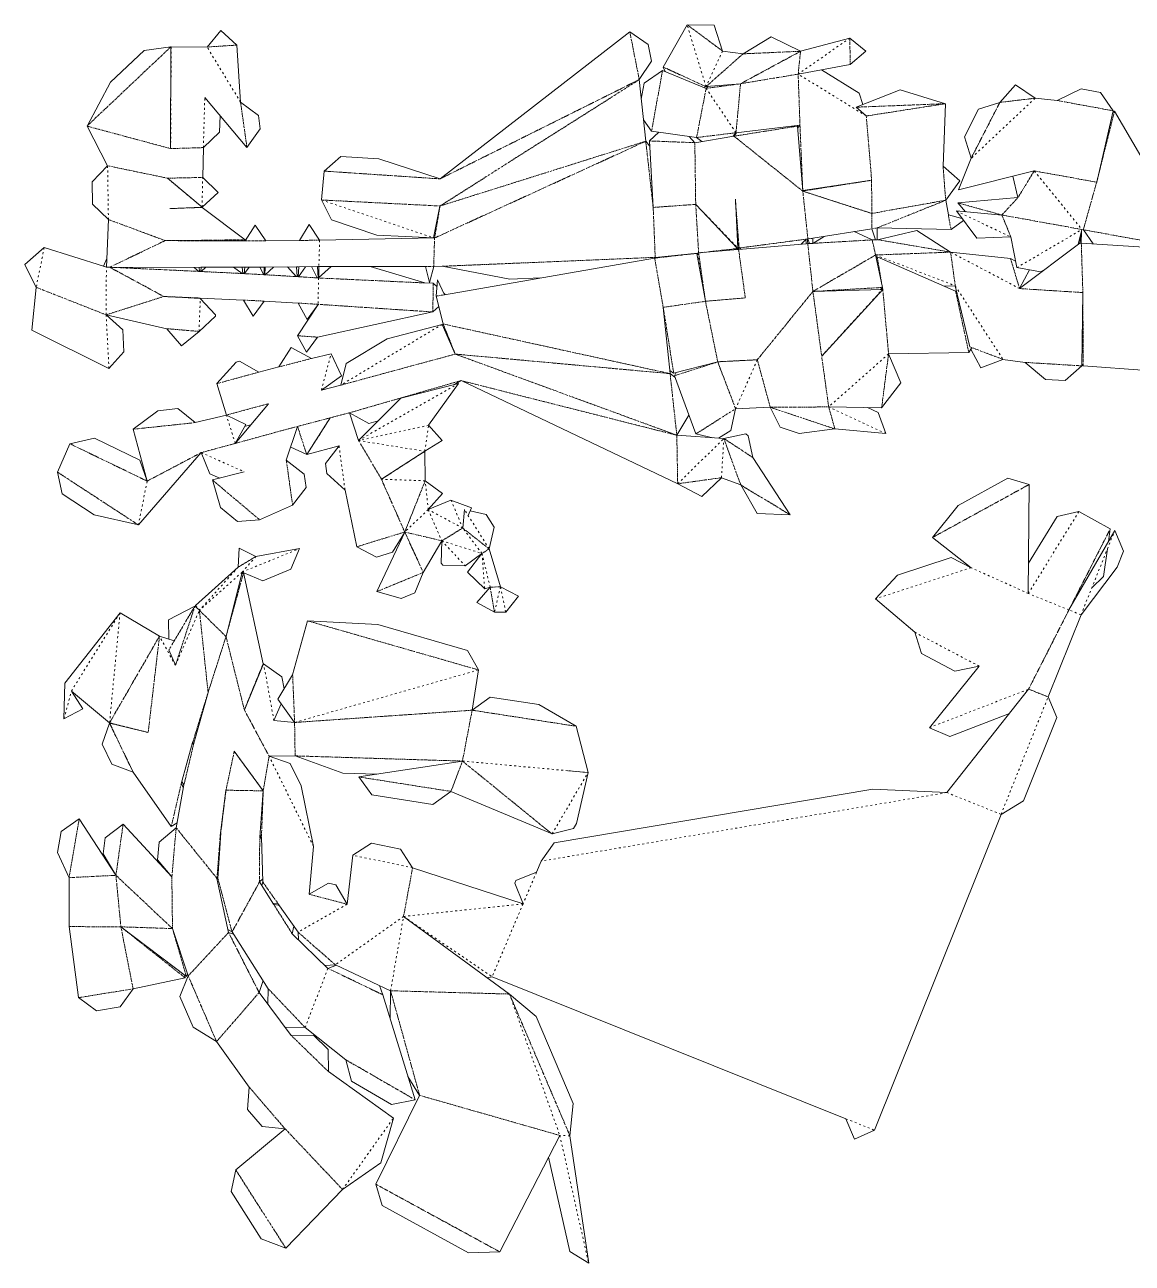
# Model space of a CAD drawing. Extents: x 782 to 1523, y 18 to 411.
# Drawn here: x 782.4 to 1134.1, y 17.9 to 411 of the extents above; entities that cross this region are included whole.
import ezdxf

# ---------------------------------------------------------------- set-up
doc = ezdxf.new("R2010")
doc.units = 0
doc.header["$LTSCALE"] = 0.05
doc.header["$MEASUREMENT"] = 0
doc.linetypes.add('ACAD_ISO03W100', pattern=[30, 12, -18])
doc.linetypes.add('ACAD_ISO12W100', pattern=[21, 12, -3, 0, -3, 0, -3])
for name, color, linetype in [('CutLine', 7, 'Continuous'), ('MountainLine', 7, 'Continuous'), ('ValleyLine', 7, 'Continuous')]:
    doc.layers.add(name, color=color, linetype=linetype)

msp = doc.modelspace()

# ---------------------------------------------------------------- linework, layer by layer
at = {"layer": 'CutLine', "color": 1, "linetype": 'Continuous', "lineweight": 0}
for p, q in [((844.728946, 409.177623), (840.326613, 403.870434)), ((849.801924, 404.507325), (844.728946, 409.177623)), ((992.721148, 410.952724), (985.118294, 397.540553)), ((1001.334245, 410.806524), (992.721148, 410.952724)), ((1004.005699, 402.616888), (1001.334245, 410.806524)), ((974.547636, 408.669445), (914.278114, 362.035382)), ((980.42459, 404.737345), (974.547636, 408.669445)), ((1019.406706, 407.131232), (1010.502144, 401.729869)), ((1028.756003, 402.542489), (1019.406706, 407.131232)), ((1044.411564, 406.722968), (1028.756003, 402.542489)), ((1049.471328, 402.594375), (1044.411564, 406.722968)), ((820.343483, 402.828012), (809.690357, 392.758353)), ((828.759058, 403.902516), (820.343483, 402.828012)), ((828.742322, 371.647626), (828.759058, 403.902516)), ((828.909955, 403.902084), (828.758981, 403.752672)), ((840.326613, 403.870434), (828.909955, 403.902084)), ((850.94892, 386.389726), (849.801924, 404.507325)), ((981.478154, 399.423596), (980.42459, 404.737345)), ((1010.502144, 401.729869), (1004.005699, 402.616888)), ((1044.532121, 398.322289), (1049.471328, 402.594375)), ((977.546054, 393.546642), (981.478154, 399.423596)), ((985.118294, 397.540553), (985.754069, 396.161452)), ((1028.005861, 395.298352), (1044.532121, 398.322289)), ((979.614474, 373.987032), (977.546054, 393.546642)), ((984.95732, 396.490245), (979.142268, 392.467165)), ((998.801308, 390.777275), (984.95732, 396.490245)), ((1047.377668, 389.260481), (1035.363912, 396.644711)), ((809.690357, 392.758353), (802.184427, 378.783367)), ((979.142268, 392.467165), (978.204598, 387.319248)), ((998.080281, 391.074819), (998.742692, 391.322048)), ((998.742692, 391.322048), (1009.703487, 392.225848)), ((999.299649, 391.367974), (998.801308, 390.777275)), ((1060.400252, 390.343802), (1046.387606, 384.792952)), ((1048.507496, 385.632707), (1047.377668, 389.260481)), ((1074.802993, 385.902265), (1060.400252, 390.343802)), ((1097.046048, 391.93628), (1092.039782, 386.306468)), ((1103.231856, 387.635901), (1097.046048, 391.93628)), ((1117.848884, 390.599279), (1110.26461, 386.900057)), ((1124.028157, 389.472272), (1117.848884, 390.599279)), ((1128.049889, 383.656287), (1124.028157, 389.472272)), ((839.594206, 387.907873), (852.96268, 372.035451)), ((856.595078, 382.132862), (850.94892, 386.389726)), ((1074.028283, 366.030487), (1074.802993, 385.902265)), ((1092.039782, 386.306468), (1085.307677, 384.143425)), ((1110.26461, 386.900057), (1103.231856, 387.635901)), ((844.276156, 376.821477), (844.430479, 382.165754)), ((857.186705, 377.91569), (856.595078, 382.132862)), ((1046.387606, 384.792952), (1049.638214, 382.002072)), ((1085.307677, 384.143425), (1080.790303, 375.348904)), ((1122.794959, 360.997997), (1128.049889, 383.656287)), ((1128.459737, 383.557312), (1127.938202, 383.174714)), ((1143.785091, 357.268184), (1128.459737, 383.557312)), ((802.184427, 378.783367), (808.723759, 366.193587)), ((852.96268, 372.035451), (857.186705, 377.91569)), ((978.89282, 380.811217), (981.432749, 377.139945)), ((1008.257731, 376.669474), (1028.585488, 379.042939)), ((1027.830938, 378.79526), (1027.619611, 378.930164)), ((1029.476283, 358.140121), (1027.830938, 378.79526)), ((1028.585488, 379.042939), (1027.873009, 378.267116)), ((839.133918, 371.967882), (844.276156, 376.821477)), ((980.843421, 372.483634), (979.614474, 373.987032)), ((983.714532, 376.827375), (980.751021, 374.083497)), ((980.751021, 374.083497), (981.969887, 352.979286)), ((981.432749, 377.139945), (995.749995, 375.178698)), ((995.191286, 373.527806), (993.359559, 375.506152)), ((1007.618661, 375.58358), (995.191286, 373.527806)), ((995.749995, 375.178698), (997.3863, 373.890911)), ((1007.370861, 375.542588), (1008.257731, 376.669474)), ((1008.420579, 376.688488), (1007.618661, 375.58358)), ((1080.790303, 375.348904), (1082.953347, 368.616798)), ((838.924139, 362.493518), (839.133918, 371.967882)), ((808.723759, 366.193587), (803.800637, 361.117873)), ((882.821273, 369.155988), (877.497947, 364.501721)), ((894.860503, 368.348683), (882.821273, 369.155988)), ((914.278114, 362.035382), (894.860503, 368.348683)), ((1079.39044, 361.421011), (1074.028283, 366.030487)), ((1082.953347, 368.616798), (1078.940998, 358.58038)), ((827.724329, 362.264792), (838.722729, 353.074976)), ((843.822291, 357.677349), (838.924139, 362.493518)), ((877.497947, 364.501721), (876.690842, 355.334928)), ((1078.940998, 358.58038), (1102.98613, 364.562485)), ((1096.147212, 362.861054), (1097.787342, 356.099218)), ((1102.985746, 364.560848), (1102.872111, 364.534118)), ((803.800637, 361.117873), (803.908291, 354.063571)), ((1029.459773, 358.347378), (1029.466594, 358.341114)), ((1029.466594, 358.341114), (1051.329387, 361.598947)), ((1029.576935, 358.156067), (1029.476283, 358.140121)), ((1029.621954, 358.364264), (1029.490558, 358.184161)), ((1029.490558, 358.184161), (1051.375084, 351.066068)), ((1074.841836, 355.252419), (1079.390799, 361.416263)), ((803.908291, 354.063571), (808.984005, 349.140449)), ((833.26191, 357.637815), (833.256587, 357.632222)), ((837.617998, 353.980088), (837.361527, 354.212341)), ((838.722729, 353.074976), (843.822291, 357.677349)), ((876.690842, 355.334928), (879.827938, 348.997844)), ((1008.778933, 339.953995), (995.47262, 353.948502)), ((1008.891541, 340.061934), (1008.060631, 355.564196)), ((1075.691738, 350.625762), (1074.841836, 355.252419)), ((1097.787342, 356.099218), (1078.71761, 354.416843)), ((1078.71761, 354.416843), (1081.090004, 351.592384)), ((828.47239, 352.605162), (838.712909, 353.063237)), ((838.716084, 352.985691), (838.634333, 353.059723)), ((838.712909, 353.063237), (838.711003, 353.084774)), ((852.373124, 342.696386), (838.716084, 352.985691)), ((912.194337, 343.343308), (914.271287, 353.42558)), ((1080.028112, 349.481403), (1075.691738, 350.625762)), ((1078.253274, 351.843495), (1084.740397, 343.209927)), ((1092.706962, 350.564034), (1078.253274, 351.843495)), ((808.984005, 349.140449), (808.337896, 334.020356)), ((855.631239, 347.375542), (852.374272, 342.359385)), ((858.937625, 342.391821), (855.631239, 347.375542)), ((872.754665, 347.536447), (869.663194, 342.476741)), ((876.036308, 342.597962), (872.754665, 347.536447)), ((879.827938, 348.997844), (894.207922, 344.140877)), ((1032.641394, 343.216245), (1051.347924, 346.160146)), ((1051.347924, 346.160146), (1052.599714, 342.711473)), ((1053.068214, 342.728403), (1053.038396, 346.464417)), ((1053.038396, 346.464417), (1076.541623, 345.999195)), ((1076.541623, 345.999195), (1080.509838, 348.840284)), ((1116.874156, 341.213323), (1118.116645, 345.979105)), ((1118.116363, 345.977543), (1118.556591, 345.892592)), ((826.996368, 342.442402), (838.591933, 342.573905)), ((838.592586, 342.396118), (838.418168, 342.571934)), ((838.591933, 342.573905), (838.872436, 342.395372)), ((852.374272, 342.359385), (838.592586, 342.396118)), ((852.042927, 342.360268), (852.373124, 342.696386)), ((869.663194, 342.476741), (858.937625, 342.391821)), ((912.545453, 343.277308), (876.036308, 342.597962)), ((894.207922, 344.140877), (912.194337, 343.343308)), ((912.262823, 343.675765), (912.545453, 343.277308)), ((1008.908284, 341.16756), (1008.774802, 342.239927)), ((1028.934966, 341.309943), (1030.474391, 342.815443)), ((1030.472808, 342.885603), (1030.505399, 341.441625)), ((1030.557502, 342.896721), (1031.100717, 342.971525)), ((1031.0521, 341.483995), (1030.858836, 342.938217)), ((1031.100717, 342.971525), (1031.571434, 341.513464)), ((1036.27216, 343.787629), (1032.609587, 341.572374)), ((1032.645889, 341.59433), (1032.641394, 343.216245)), ((1051.514377, 342.672251), (1045.784199, 345.284567)), ((1053.230894, 342.734282), (1051.514377, 342.672251)), ((1065.658125, 345.686981), (1053.230894, 342.734282)), ((1076.404105, 338.782023), (1065.658125, 345.686981)), ((1084.740397, 343.209927), (1095.532399, 343.602323)), ((1095.532399, 343.602323), (1097.445621, 333.857469)), ((1117.728707, 344.491103), (1117.456448, 341.652334)), ((1117.904219, 341.629563), (1117.925947, 345.247648)), ((1118.556591, 345.892592), (1121.669895, 341.396863)), ((788.595012, 340.223686), (782.419867, 334.909693)), ((807.423625, 334.303371), (788.595012, 340.223686)), ((982.616276, 337.123345), (996.074675, 338.504889)), ((995.877083, 338.403592), (995.787133, 338.475372)), ((998.571202, 323.184874), (995.877083, 338.403592)), ((996.074675, 338.504889), (995.905663, 338.242147)), ((1008.812652, 339.619353), (996.399465, 338.537615)), ((1008.49071, 339.591298), (1008.778933, 339.953995)), ((1008.672738, 340.065682), (1008.783007, 340.063793)), ((1008.775094, 340.18244), (1008.812652, 339.619353)), ((1008.973112, 340.066522), (1009.257341, 340.100493)), ((1009.097608, 339.646569), (1009.044276, 340.075027)), ((1030.505399, 341.441625), (1009.097608, 339.646569)), ((1009.257341, 340.100493), (1009.774539, 339.70333)), ((1032.609587, 341.572374), (1031.0521, 341.483995)), ((1095.438598, 336.725613), (1076.404105, 338.782023)), ((1117.456448, 341.652334), (1098.321433, 327.225761)), ((1139.522901, 340.293634), (1117.904219, 341.629563)), ((782.419867, 334.909693), (786.04652, 327.614605)), ((808.455578, 336.774334), (807.423625, 334.303371)), ((858.781369, 334.024288), (868.670476, 334.12962)), ((868.670476, 334.12962), (868.939579, 331.009213)), ((869.230066, 330.992852), (869.447577, 334.136202)), ((871.533409, 334.167216), (869.37225, 330.984843)), ((869.447577, 334.136202), (875.358742, 334.224095)), ((875.27247, 330.614695), (873.447781, 334.195681)), ((875.358742, 334.224095), (875.626752, 330.588172)), ((879.747676, 334.232112), (875.73791, 330.57985)), ((875.753539, 330.594086), (875.825315, 334.236667)), ((875.825315, 334.236667), (909.630208, 334.197406)), ((909.506087, 329.004254), (892.06704, 334.217804)), ((909.630208, 334.197406), (910.928677, 329.191291)), ((910.928677, 329.191291), (912.273815, 334.185068)), ((912.273815, 334.185068), (914.941115, 334.294652)), ((914.941115, 334.294652), (936.478124, 330.190492)), ((982.432546, 336.893093), (915.702421, 325.273309)), ((982.399151, 336.887278), (982.616276, 337.123345)), ((982.616287, 337.123347), (982.432546, 336.893093)), ((1052.583775, 337.884316), (1052.955365, 337.0428)), ((1054.757482, 327.578074), (1052.583775, 337.884316)), ((1053.111273, 337.262616), (1052.805751, 336.831859)), ((1078.000298, 326.416525), (1053.111273, 337.262616)), ((1097.050232, 335.871352), (1095.438598, 336.725613)), ((809.400389, 333.994941), (837.775605, 333.958713)), ((837.744923, 332.675237), (836.255581, 333.960654)), ((838.422038, 332.637437), (837.744923, 332.675237)), ((837.775605, 333.958713), (837.873478, 332.668061)), ((838.374562, 332.640088), (838.453753, 333.964121)), ((839.887944, 333.966005), (838.422038, 332.637437)), ((838.453753, 333.964121), (851.482513, 333.981237)), ((851.435103, 331.997893), (848.712914, 333.977599)), ((852.217876, 331.960301), (851.435103, 331.997893)), ((851.482513, 333.981237), (851.639102, 331.988096)), ((852.108608, 331.965548), (852.266188, 333.98139)), ((853.62761, 333.991594), (852.217876, 331.960301)), ((852.266188, 333.98139), (858.416419, 334.027486)), ((858.358881, 331.620431), (857.061508, 334.017331)), ((858.723568, 331.606181), (858.358881, 331.620431)), ((858.416419, 334.027486), (858.483289, 331.61557)), ((858.671984, 331.608196), (858.781369, 334.024288)), ((861.443561, 334.052643), (858.723568, 331.606181)), ((868.596352, 331.028544), (865.894759, 334.100055)), ((869.37225, 330.984843), (868.596352, 331.028544)), ((875.73791, 330.57985), (875.27247, 330.614695)), ((936.478124, 330.190492), (946.297975, 330.600943)), ((1097.445621, 333.857469), (1104.998003, 332.489962)), ((1098.324475, 327.228054), (1101.501723, 333.123032)), ((1104.998003, 332.489962), (1106.373864, 333.296777)), ((786.04652, 327.614605), (784.692603, 314.001828)), ((912.147266, 328.890296), (909.506087, 329.004254)), ((913.333086, 327.77217), (912.147266, 328.890296)), ((913.526338, 329.968656), (913.072773, 324.813474)), ((915.702421, 325.273309), (913.526338, 329.968656)), ((1054.784348, 326.964023), (1032.689883, 326.304979)), ((1054.87748, 326.878775), (1035.472221, 305.772066)), ((1054.194748, 326.946436), (1054.757482, 327.578074)), ((1054.422174, 327.201709), (1054.758382, 326.963248)), ((1054.773725, 326.952366), (1054.87748, 326.878775)), ((1054.792589, 326.786441), (1054.785269, 326.944178)), ((1074.36288, 328.001632), (1077.900263, 328.077345)), ((1077.900263, 328.077345), (1082.493655, 308.728134)), ((1078.477454, 325.645986), (1078.000298, 326.416525)), ((838.148795, 324.028977), (826.572071, 324.704695)), ((837.973502, 324.039209), (838.157875, 324.208436)), ((842.965793, 318.852441), (838.148795, 324.028977)), ((838.157875, 324.208436), (851.925583, 323.586797)), ((851.925583, 323.586797), (854.930016, 318.41544)), ((854.930016, 318.41544), (858.479236, 323.229231)), ((858.479236, 323.229231), (869.1885, 322.631983)), ((869.1885, 322.631983), (872.044162, 317.435558)), ((913.072773, 324.813474), (915.270677, 315.986799)), ((915.939461, 325.314585), (915.484455, 325.743616)), ((998.558475, 323.256766), (998.565653, 323.251604)), ((998.565653, 323.251604), (1011.216073, 324.270044)), ((998.631872, 323.256935), (998.571202, 323.184874)), ((1118.092886, 302.691449), (1118.407961, 325.948988)), ((813.513701, 314.15356), (808.260348, 318.886664)), ((808.260348, 318.886664), (827.560693, 314.493706)), ((837.774428, 313.623265), (842.950964, 318.440264)), ((842.950964, 318.440264), (842.965793, 318.852441)), ((875.549255, 322.218022), (869.008949, 312.245545)), ((872.044162, 317.435558), (875.549255, 322.218022)), ((875.373287, 311.799758), (911.984274, 319.795549)), ((911.984274, 319.795549), (913.903059, 321.479084)), ((987.336458, 300.222192), (985.170971, 321.262136)), ((827.560693, 314.493706), (832.242987, 309.076545)), ((914.940165, 315.847132), (897.534218, 311.244387)), ((919.11611, 306.425917), (914.940165, 315.847132)), ((915.270677, 315.986799), (915.078286, 315.535522)), ((784.692603, 314.001828), (809.147639, 301.854637)), ((813.880744, 307.107991), (813.513701, 314.15356)), ((832.242987, 309.076545), (837.774428, 313.623265)), ((869.008949, 312.245545), (871.841751, 307.034872)), ((871.841751, 307.034872), (875.373287, 311.799758)), ((897.534218, 311.244387), (884.515427, 303.441775)), ((809.147639, 301.854637), (813.880744, 307.107991)), ((867.049784, 308.523476), (863.104213, 302.343368)), ((873.49079, 305.019948), (867.049784, 308.523476)), ((1056.719999, 306.48876), (1082.180598, 306.973884)), ((1082.180598, 306.973884), (1083.153257, 308.479359)), ((1082.861963, 308.028496), (1086.003673, 302.0605)), ((849.563121, 303.913563), (843.460262, 297.050246)), ((850.6024, 304.199283), (849.563121, 303.913563)), ((856.748953, 300.703588), (850.6024, 304.199283)), ((879.685083, 306.523709), (873.49079, 305.019948)), ((882.982597, 299.475101), (879.685083, 306.523709)), ((884.515427, 303.441775), (882.797084, 296.582671)), ((988.466793, 300.369406), (1002.459038, 303.981484)), ((1002.461629, 303.93275), (1002.397822, 303.965682)), ((1002.459038, 303.981484), (1002.510076, 303.93542)), ((1015.038482, 304.625879), (1002.461629, 303.93275)), ((1060.565119, 297.270425), (1056.719999, 306.48876)), ((1086.003673, 302.0605), (1093.042625, 304.749501)), ((1093.042625, 304.749501), (1100.047333, 303.782457)), ((1100.047333, 303.782457), (1106.522008, 298.381878)), ((1112.800257, 298.002304), (1118.092886, 302.691449)), ((1118.099582, 303.185752), (1118.514506, 302.689559)), ((1118.514506, 302.689559), (1138.68782, 301.184698)), ((863.104213, 302.343368), (856.748953, 300.703588)), ((876.620893, 295.002245), (882.982597, 299.475101)), ((987.228597, 301.27018), (988.466793, 300.369406)), ((988.908071, 298.960141), (987.336458, 300.222192)), ((989.224416, 300.564986), (988.694848, 299.538917)), ((988.694848, 299.538917), (995.494135, 281.082851)), ((843.460262, 297.050246), (846.428721, 287.069903)), ((882.797084, 296.582671), (876.616302, 295.001071)), ((920.124616, 297.119533), (901.791038, 292.399764)), ((910.66327, 283.825011), (920.124616, 297.119533)), ((918.864859, 296.795223), (920.952669, 298.01435)), ((920.952669, 298.01435), (989.753278, 265.261224)), ((1054.493473, 289.339613), (1060.565119, 297.270425)), ((1106.522008, 298.381878), (1112.800257, 298.002304)), ((901.791038, 292.399764), (888.419756, 278.998081)), ((824.727162, 288.441434), (816.796617, 282.571771)), ((830.98035, 289.105021), (824.727162, 288.441434)), ((836.480069, 284.660576), (830.98035, 289.105021)), ((846.444271, 287.067386), (836.480069, 284.660576)), ((846.428721, 287.069903), (846.43639, 287.065483)), ((852.625431, 284.070553), (846.444271, 287.067386)), ((859.815957, 290.666719), (849.265544, 278.078983)), ((854.207894, 283.982651), (859.815957, 290.666719)), ((885.534143, 287.796886), (891.724116, 284.378665)), ((888.419756, 278.998081), (885.534143, 287.796886)), ((989.472446, 280.669845), (993.296659, 287.047707)), ((1006.598097, 282.192323), (1008.149626, 289.091073)), ((1008.149626, 289.091073), (1019.138509, 289.538494)), ((1019.138509, 289.538494), (1022.29294, 283.210022)), ((1037.696597, 289.659134), (1054.493473, 289.339613)), ((1053.39824, 287.867449), (1050.053051, 289.424082)), ((1055.821998, 281.224754), (1053.39824, 287.867449)), ((849.265544, 278.078983), (852.625431, 284.070553)), ((852.382719, 283.637734), (852.554838, 283.538516)), ((852.554838, 283.538516), (854.207894, 283.982651)), ((865.473934, 272.779483), (869.040354, 283.45653)), ((871.953298, 274.544823), (879.403741, 286.193365)), ((891.724116, 284.378665), (894.6223, 285.214727)), ((914.986914, 278.952982), (910.66327, 283.825011)), ((1022.29294, 283.210022), (1028.314421, 281.194561)), ((804.606103, 279.720187), (796.694964, 277.986296)), ((818.95684, 272.794516), (804.606103, 279.720187)), ((816.796617, 282.571771), (821.28671, 266.118312)), ((1004.412602, 279.628313), (989.472446, 280.669845)), ((995.494135, 281.082851), (1000.860585, 279.875937)), ((1002.73138, 279.745517), (1006.598097, 282.192323)), ((1011.335005, 281.070652), (1004.412602, 279.628313)), ((1012.169795, 280.523748), (1011.335005, 281.070652)), ((1013.612134, 273.601345), (1012.169795, 280.523748)), ((1028.314421, 281.194561), (1039.680683, 282.662784)), ((1039.680683, 282.662784), (1055.821998, 281.224754)), ((796.694964, 277.986296), (792.814731, 268.952091)), ((818.506412, 252.197828), (838.449254, 275.163736)), ((838.449254, 275.163736), (841.220289, 268.442161)), ((866.859119, 276.926409), (871.953298, 274.544823)), ((871.963694, 274.53818), (882.228582, 277.310803)), ((882.228582, 277.310803), (877.934245, 271.693093)), ((895.67819, 266.696063), (909.421718, 275.567845)), ((909.433706, 275.549246), (909.401199, 275.5546)), ((909.421718, 275.567845), (914.986914, 278.952982)), ((909.570286, 266.211746), (909.433706, 275.549246)), ((821.28671, 266.118312), (818.95684, 272.794516)), ((871.148406, 268.278919), (865.473934, 272.779483)), ((871.959936, 274.555202), (871.963694, 274.53818)), ((877.934245, 271.693093), (878.351256, 268.569681)), ((1025.43157, 255.447633), (1013.612134, 273.601345)), ((792.814731, 268.952091), (794.271668, 262.032746)), ((841.220289, 268.442161), (844.321441, 267.051995)), ((852.110844, 269.039601), (842.037096, 266.469103)), ((871.734899, 264.064342), (871.148406, 268.278919)), ((878.351256, 268.569681), (884.114739, 263.183502)), ((842.037096, 266.469103), (844.596715, 257.759474)), ((867.471771, 258.422911), (871.734899, 264.064342)), ((915.021822, 262.158627), (909.570286, 266.211746)), ((989.753278, 265.261224), (997.39116, 261.27756)), ((997.39116, 261.27756), (1003.648444, 267.198135)), ((1003.648444, 267.198135), (1009.780394, 264.87654)), ((1009.780394, 264.87654), (1015.025821, 255.879241)), ((1094.611414, 267.041136), (1078.776881, 258.366264)), ((1101.398814, 265.058408), (1094.611414, 267.041136)), ((1101.087157, 230.453609), (1101.398814, 265.058408)), ((794.271668, 262.032746), (804.511876, 255.35482)), ((884.114739, 263.183502), (887.883721, 245.28506)), ((910.527687, 257.064535), (915.021822, 262.158627)), ((917.743311, 260.110158), (910.527687, 257.064535)), ((924.228291, 257.590344), (917.743311, 260.110158)), ((844.596715, 257.759474), (849.921746, 253.259167)), ((856.968035, 253.850622), (867.471771, 258.422911)), ((922.034117, 257.051781), (921.49608, 251.19195)), ((923.20471, 255.193283), (924.228291, 257.590344)), ((928.929606, 255.485818), (923.824677, 256.645145)), ((1015.025821, 255.879241), (1025.43157, 255.447633)), ((1078.776881, 258.366264), (1070.692266, 248.235976)), ((1117.174277, 256.479408), (1110.292264, 254.855248)), ((1127.110232, 250.954283), (1117.174277, 256.479408)), ((804.511876, 255.35482), (818.506412, 252.197828)), ((849.921746, 253.259167), (856.968035, 253.850622)), ((931.440423, 251.499506), (928.929606, 255.485818)), ((1110.292264, 254.855248), (1101.174068, 240.103799)), ((903.073768, 249.950208), (894.205943, 231.050811)), ((899.229645, 243.539114), (903.073768, 249.950208)), ((929.874461, 244.604017), (931.440423, 251.499506)), ((1070.692266, 248.235976), (1082.905154, 238.633672)), ((1128.534299, 250.406777), (1113.978147, 225.220689)), ((1126.556299, 246.984301), (1127.110232, 250.954283)), ((1131.314949, 243.905394), (1128.534299, 250.406777)), ((850.452985, 244.785721), (850.18912, 238.812612)), ((855.825628, 242.162296), (850.452985, 244.785721)), ((869.627936, 244.67696), (855.825628, 242.162296)), ((866.893804, 238.155877), (869.627936, 244.67696)), ((887.883721, 245.28506), (894.131311, 241.97332)), ((908.965064, 237.131431), (914.833249, 247.175724)), ((914.833249, 247.175724), (914.615574, 240.108008)), ((933.483972, 232.594796), (929.874461, 244.604017)), ((1124.99781, 235.814764), (1126.232684, 244.664988)), ((1129.278736, 238.825695), (1131.314949, 243.905394)), ((894.131311, 241.97332), (899.229645, 243.539114)), ((914.615574, 240.108008), (915.224764, 239.4601)), ((922.292481, 239.242424), (927.600606, 243.135926)), ((927.600606, 243.135926), (923.049704, 237.162559)), ((1076.601526, 241.837464), (1059.556316, 236.279976)), ((1082.905154, 238.633672), (1076.601526, 241.837464)), ((850.18912, 238.812612), (836.616834, 226.579184)), ((846.321466, 216.768508), (851.444088, 237.236687)), ((851.914801, 237.113095), (851.276882, 236.568592)), ((851.444088, 237.236687), (851.856847, 237.063627)), ((858.107088, 208.133172), (851.914801, 237.113095)), ((851.932114, 237.03207), (857.965171, 234.502555)), ((857.965171, 234.502555), (866.893804, 238.155877)), ((906.246683, 230.603766), (908.965064, 237.131431)), ((915.224764, 239.4601), (922.292481, 239.242424)), ((923.049704, 237.162559), (928.468745, 231.963922)), ((1059.556316, 236.279976), (1052.534118, 228.731381)), ((1117.820907, 223.680307), (1129.278736, 238.825695)), ((930.206368, 232.427449), (925.964017, 227.619885)), ((928.468745, 231.963922), (930.206368, 232.427449)), ((939.208807, 229.574014), (933.483972, 232.594796)), ((1121.234938, 232.197217), (1124.99781, 235.814764)), ((894.205943, 231.050811), (901.90812, 228.816319)), ((901.90812, 228.816319), (906.246683, 230.603766)), ((935.138131, 224.541275), (939.208807, 229.574014)), ((1052.534118, 228.731381), (1065.035442, 218.125617)), ((812.673509, 224.320487), (795.095188, 201.967246)), ((825.196198, 216.890532), (812.673509, 224.320487)), ((836.470013, 226.438801), (828.029043, 222.035021)), ((837.88205, 225.108971), (836.470013, 226.438801)), ((836.616834, 226.579184), (836.490609, 226.419405)), ((925.964017, 227.619885), (931.57521, 224.517511)), ((931.57521, 224.517511), (935.138131, 224.541275)), ((828.029043, 222.035021), (828.125888, 215.947873)), ((872.159688, 221.779932), (867.480456, 204.642241)), ((894.562943, 220.549032), (872.159688, 221.779932)), ((923.058981, 212.366583), (894.562943, 220.549032)), ((1107.370345, 197.609512), (1117.820907, 223.680307)), ((829.886692, 215.381315), (825.196198, 216.890532)), ((1065.035442, 218.125617), (1067.135716, 211.373665)), ((828.180496, 212.515551), (830.257937, 207.639238)), ((926.484828, 206.180828), (923.058981, 212.366583)), ((1067.135716, 211.373665), (1077.77062, 205.785223)), ((858.277134, 208.062807), (852.149676, 193.495527)), ((858.170139, 207.808439), (858.107088, 208.133172)), ((864.092028, 204.039499), (858.277134, 208.062807)), ((867.480456, 204.642241), (862.794773, 196.868352)), ((924.476222, 193.392056), (926.484828, 206.180828)), ((1085.47491, 207.38506), (1069.692432, 187.850819)), ((1077.77062, 205.785223), (1085.47491, 207.38506)), ((795.095188, 201.967246), (794.873089, 190.69868)), ((864.793933, 200.185104), (864.092028, 204.039499)), ((800.886773, 193.792446), (797.245792, 199.491484)), ((797.245792, 199.491484), (809.349786, 189.379175)), ((840.630888, 199.016491), (836.127731, 182.982032)), ((862.794773, 196.868352), (868.100706, 189.50384)), ((930.17801, 197.574114), (924.476222, 193.392056)), ((945.629505, 195.198306), (930.17801, 197.574114)), ((1101.188512, 200.087519), (1075.200749, 167.250099)), ((1110.150995, 191.108129), (1107.370345, 197.609512)), ((794.873089, 190.69868), (800.886773, 193.792446)), ((861.550813, 190.085932), (863.821203, 195.443691)), ((957.516807, 188.311766), (945.629505, 195.198306)), ((809.333753, 189.314117), (806.996674, 182.640433)), ((821.61037, 186.323073), (809.333753, 189.314117)), ((809.349786, 189.379175), (809.398338, 189.298382)), ((868.100706, 189.50384), (861.550813, 190.085932)), ((1076.163761, 185.000925), (1095.058511, 192.341819)), ((1099.551136, 164.664887), (1110.150995, 191.108129)), ((961.292662, 173.628463), (957.516807, 188.311766)), ((1069.692432, 187.850819), (1076.163761, 185.000925)), ((806.996674, 182.640433), (810.038554, 176.319898)), ((832.095341, 169.985843), (835.728096, 183.099679)), ((836.127731, 182.982032), (835.606605, 182.661113)), ((835.728096, 183.099679), (836.236271, 183.368514)), ((848.930379, 180.363973), (858.146819, 167.82343)), ((860.004123, 178.807727), (868.269845, 178.891447)), ((866.698833, 176.53158), (860.004123, 178.807727)), ((868.269845, 178.891447), (883.443801, 173.419997)), ((921.40666, 177.248868), (888.517912, 172.217616)), ((810.038554, 176.319898), (816.852657, 173.691052)), ((816.852657, 173.691052), (828.92564, 156.445608)), ((870.231982, 169.358348), (866.698833, 176.53158)), ((883.443801, 173.419997), (894.20353, 173.08739)), ((961.291716, 173.617778), (955.122316, 174.169249)), ((957.579392, 157.400181), (961.291716, 173.617778)), ((961.285114, 173.618368), (961.292662, 173.628463)), ((832.980095, 169.743378), (830.509671, 156.058277)), ((832.814642, 168.826841), (832.095341, 169.985843)), ((832.323523, 170.809552), (832.980095, 169.743378)), ((874.101604, 150.186093), (870.231982, 169.358348)), ((888.517912, 172.217616), (892.680596, 166.501667)), ((844.567157, 154.451121), (846.321024, 168.002656)), ((857.025167, 153.103221), (858.122182, 167.805361)), ((858.146819, 167.82343), (858.121805, 167.800315)), ((858.122182, 167.805361), (858.128778, 167.847978)), ((892.680596, 166.501667), (912.046455, 163.456679)), ((912.046455, 163.456679), (917.762403, 167.619362)), ((917.762403, 167.619362), (949.858726, 154.117426)), ((1051.717839, 168.354136), (950.485712, 151.253723)), ((1075.200749, 167.250099), (1051.717839, 168.354136)), ((1092.431915, 160.342931), (1099.551136, 164.664887)), ((799.730715, 158.944701), (793.949452, 154.873214)), ((811.362273, 140.997201), (799.730715, 158.944701)), ((828.92564, 156.445608), (830.788269, 157.601594)), ((956.700932, 155.901862), (957.579392, 157.400181)), ((1052.241775, 60.081446), (1092.431915, 160.342931)), ((793.949452, 154.873214), (792.798978, 148.2435)), ((813.656115, 157.184498), (808.00405, 152.935479)), ((829.123803, 140.45773), (813.656115, 157.184498)), ((830.509671, 156.058277), (825.086853, 151.52032)), ((844.656992, 154.439797), (843.735315, 139.999767)), ((844.650766, 154.342263), (844.567157, 154.451121)), ((844.578856, 154.541511), (844.656992, 154.439797)), ((857.071989, 153.730725), (857.565805, 153.091874)), ((949.858726, 154.117426), (956.700932, 155.901862)), ((808.00405, 152.935479), (807.282804, 147.845753)), ((825.086853, 151.52032), (824.585847, 145.880548)), ((857.582638, 152.540887), (857.025167, 153.103221)), ((857.565805, 153.091874), (858.000135, 138.875093)), ((872.778604, 134.957964), (874.101604, 150.186093)), ((892.494279, 151.224231), (886.582161, 147.345204)), ((901.691671, 149.31443), (892.494279, 151.224231)), ((950.485712, 151.253723), (946.388373, 145.490754)), ((792.798978, 148.2435), (796.485118, 140.241644)), ((807.282804, 147.845753), (811.362273, 140.997201)), ((824.585847, 145.880548), (829.123803, 140.45773)), ((886.582161, 147.345204), (884.78477, 131.828778)), ((905.570698, 143.402311), (901.691671, 149.31443)), ((946.388373, 145.490754), (944.889414, 141.944853)), ((940.637788, 131.91896), (905.570698, 143.402311)), ((944.889414, 141.944853), (938.334156, 139.293706)), ((796.485118, 140.241644), (796.476013, 124.713778)), ((843.440309, 140.025651), (843.754093, 140.293965)), ((847.134835, 122.83602), (843.440309, 140.025651)), ((843.735315, 139.999767), (843.524082, 139.63588)), ((856.963394, 138.879942), (857.969515, 139.877361)), ((861.452371, 131.781061), (856.963394, 138.879942)), ((858.000135, 138.875093), (857.694488, 137.723789)), ((878.878003, 138.5353), (872.778604, 134.957964)), ((881.207435, 137.928177), (878.878003, 138.5353)), ((884.78477, 131.828778), (881.207435, 137.928177)), ((938.334156, 139.293706), (937.98664, 138.474218)), ((937.98664, 138.474218), (940.637788, 131.91896)), ((861.224064, 132.142106), (862.83025, 132.003775)), ((863.277263, 131.368248), (861.452371, 131.781061)), ((862.83025, 132.003775), (869.1991, 122.949059)), ((936.344817, 103.301706), (902.712365, 127.954206)), ((796.476013, 124.713778), (799.481581, 102.165867)), ((812.951986, 124.64244), (833.741514, 108.897561)), ((829.330675, 124.086698), (834.314271, 109.07573)), ((846.934698, 123.767202), (848.245954, 123.00603)), ((848.673426, 122.335929), (847.134835, 122.83602)), ((848.245954, 123.00603), (859.751823, 104.969563)), ((867.360186, 122.419018), (867.898405, 124.798282)), ((878.660563, 111.465568), (867.360186, 122.419018)), ((869.1991, 122.949059), (869.363686, 120.477027)), ((877.733306, 112.364358), (881.042059, 112.584653)), ((881.388401, 112.421959), (878.660563, 111.465568)), ((881.042059, 112.584653), (898.579535, 104.346409)), ((816.823418, 104.956699), (833.375725, 108.425886)), ((834.314271, 109.07573), (831.703978, 102.504096)), ((833.375725, 108.425886), (833.126638, 109.363235)), ((833.741514, 108.897561), (834.13554, 109.614082)), ((856.845538, 103.77293), (858.084174, 107.58375)), ((929.259778, 108.495021), (930.823917, 108.79109)), ((930.823917, 108.79109), (1043.163946, 63.720323)), ((812.681365, 99.225783), (816.823418, 104.956699)), ((831.703978, 102.504096), (835.902648, 92.772066)), ((867.030906, 90.171794), (856.845538, 103.77293)), ((859.751823, 104.969563), (859.630875, 100.053501)), ((896.122945, 103.069322), (895.102546, 105.979727)), ((906.363046, 69.749414), (896.122945, 103.069322)), ((898.579535, 104.346409), (898.47644, 95.411366)), ((944.80957, 96.201473), (936.344817, 103.301706)), ((799.481581, 102.165867), (805.212497, 98.023814)), ((805.212497, 98.023814), (812.681365, 99.225783)), ((956.608923, 68.541214), (944.80957, 96.201473)), ((835.902648, 92.772066), (843.319078, 88.203633)), ((865.047476, 92.820387), (871.467924, 92.662427)), ((871.467924, 92.662427), (884.380131, 82.439872)), ((843.319078, 88.203633), (853.698478, 73.743706)), ((874.101339, 90.266551), (867.030906, 90.171794)), ((878.736451, 85.754035), (874.101339, 90.266551)), ((878.831209, 78.683602), (878.736451, 85.754035)), ((899.479244, 63.920306), (878.831209, 78.683602)), ((884.380131, 82.439872), (886.21058, 75.609832)), ((886.21058, 75.609832), (898.915026, 68.275716)), ((904.085124, 77.161465), (907.800832, 71.146783)), ((853.698478, 73.743706), (853.175785, 66.691983)), ((907.800832, 71.146783), (893.927632, 42.922974)), ((898.915026, 68.275716), (906.363046, 69.749414)), ((955.535892, 58.313637), (956.608923, 68.541214)), ((853.175785, 66.691983), (857.815199, 61.309736)), ((895.478429, 49.692624), (899.479244, 63.920306)), ((1043.163946, 63.720323), (1045.842494, 57.259868)), ((865.085943, 60.532954), (849.438327, 47.488156)), ((857.815199, 61.309736), (865.085943, 60.532954)), ((1045.842494, 57.259868), (1052.241775, 60.081446)), ((933.239158, 21.489636), (952.332883, 58.420374)), ((961.488525, 17.866411), (955.535892, 58.313637)), ((948.76502, 51.519478), (955.510167, 21.64255)), ((849.438327, 47.488156), (847.912792, 40.583611)), ((883.3344, 41.269084), (895.478429, 49.692624)), ((847.912792, 40.583611), (857.456811, 25.626054)), ((865.29309, 22.64029), (883.3344, 41.269084)), ((893.927632, 42.922974), (895.924088, 36.1396)), ((895.924088, 36.1396), (923.306437, 21.21026)), ((857.456811, 25.626054), (865.29309, 22.64029)), ((923.306437, 21.21026), (933.239158, 21.489636)), ((955.510167, 21.64255), (961.488525, 17.866411))]:
    msp.add_line(p, q, dxfattribs=at)
at = {"layer": 'MountainLine', "color": 1, "linetype": 'ACAD_ISO03W100', "lineweight": 0}
for p, q in [((998.742692, 391.322048), (992.721148, 410.952724)), ((1044.411564, 406.722968), (1028.005861, 395.298352)), ((828.909955, 403.902084), (828.742322, 371.647626)), ((850.94892, 386.389726), (840.326613, 403.870434)), ((1004.005699, 402.616888), (998.742692, 391.322048)), ((1049.638214, 382.002072), (1028.005861, 395.298352)), ((1008.257731, 376.669474), (998.801308, 390.777275)), ((839.133918, 371.967882), (839.594206, 387.907873)), ((1103.231856, 387.635901), (1082.953347, 368.616798)), ((808.723759, 366.193587), (808.984005, 349.140449)), ((838.712909, 353.063237), (827.724329, 362.264792)), ((838.722729, 353.074976), (838.924139, 362.493518)), ((1102.985746, 364.560848), (1118.116363, 345.977543)), ((876.690842, 355.334928), (912.194337, 343.343308)), ((995.47262, 353.948502), (1008.891541, 340.061934)), ((1008.060631, 355.564196), (1008.973112, 340.066522)), ((1078.253274, 351.843495), (1095.532399, 343.602323)), ((1097.445621, 333.857469), (1118.116645, 345.979105)), ((876.036308, 342.597962), (875.825315, 334.236667)), ((788.595012, 340.223686), (786.04652, 327.614605)), ((996.074675, 338.504889), (998.565653, 323.251604)), ((1098.321417, 327.224054), (1076.404105, 338.782023)), ((1052.583775, 337.884316), (1077.900263, 328.077345)), ((808.260348, 318.886664), (808.337896, 334.020356)), ((875.73791, 330.57985), (875.549255, 322.218022)), ((1035.472221, 305.772066), (1054.784348, 326.964023)), ((1077.900263, 328.077345), (1093.042625, 304.749501)), ((837.774428, 313.623265), (838.148795, 324.028977)), ((809.147639, 301.854637), (808.260348, 318.886664)), ((914.940165, 315.847132), (882.797084, 296.582671)), ((876.616752, 294.999334), (879.685083, 306.523709)), ((1015.038482, 304.625879), (1008.149626, 289.091073)), ((1056.719999, 306.48876), (1037.696597, 289.659134)), ((920.124616, 297.119533), (888.419756, 278.998081)), ((849.265544, 278.078983), (846.444271, 287.067386)), ((1055.821998, 281.224754), (1037.696597, 289.659134)), ((879.403741, 286.193365), (871.963694, 274.53818)), ((910.66327, 283.825011), (888.419756, 278.998081)), ((909.421718, 275.567845), (910.66327, 283.825011)), ((989.753278, 265.261224), (1004.412602, 279.628313)), ((1003.648444, 267.198135), (1004.412602, 279.628313)), ((838.449254, 275.163736), (852.110844, 269.039601)), ((882.228582, 277.310803), (884.114739, 263.183502)), ((888.419756, 278.998081), (909.421718, 275.567845)), ((818.506412, 252.197828), (821.28671, 266.118312)), ((909.570286, 266.211746), (895.67819, 266.696063)), ((910.527687, 257.064535), (909.570286, 266.211746)), ((921.49608, 251.19195), (917.743311, 260.110158)), ((910.527687, 257.064535), (903.073768, 249.950208)), ((910.527687, 257.064535), (914.833249, 247.175724)), ((921.49608, 251.19195), (910.527687, 257.064535)), ((929.874461, 244.604017), (922.034117, 257.051781)), ((1117.174277, 256.479408), (1101.087157, 230.453609)), ((927.600606, 243.135926), (921.49608, 251.19195)), ((1117.820907, 223.680307), (1128.534299, 250.406777)), ((851.444088, 237.236687), (869.627936, 244.67696)), ((914.833249, 247.175724), (927.600606, 243.135926)), ((914.833249, 247.175724), (922.292481, 239.242424)), ((855.825628, 242.162296), (851.444088, 237.236687)), ((927.600606, 243.135926), (928.468745, 231.963922)), ((930.206368, 232.427449), (927.600606, 243.135926)), ((850.18912, 238.812612), (837.88205, 225.108971)), ((851.444088, 237.236687), (837.88205, 225.108971)), ((1082.905154, 238.633672), (1052.534118, 228.731381)), ((1101.087157, 230.453609), (1082.905154, 238.633672)), ((933.483972, 232.594796), (931.57521, 224.517511)), ((935.138131, 224.541275), (933.483972, 232.594796)), ((1113.978147, 225.220689), (1101.087157, 230.453609)), ((797.245792, 199.491484), (812.673509, 224.320487)), ((812.673509, 224.320487), (809.349786, 189.379175)), ((830.257937, 207.639238), (837.88205, 225.108971)), ((836.616834, 226.579184), (837.88205, 225.108971)), ((1117.820907, 223.680307), (1113.978147, 225.220689)), ((830.257937, 207.639238), (825.196198, 216.890532)), ((1065.035442, 218.125617), (1085.47491, 207.38506)), ((861.550813, 190.085932), (858.277134, 208.062807)), ((926.484828, 206.180828), (868.100706, 189.50384)), ((794.873089, 190.69868), (797.245792, 199.491484)), ((1069.692432, 187.850819), (1101.188512, 200.087519)), ((1092.431915, 160.342931), (1107.370345, 197.609512)), ((874.101604, 150.186093), (860.004123, 178.807727)), ((921.40666, 177.248868), (955.122316, 174.169249)), ((949.858726, 154.117426), (961.291716, 173.617778)), ((955.122316, 174.169249), (961.292662, 173.628463)), ((1075.200749, 167.250099), (946.388373, 145.490754)), ((1092.431915, 160.342931), (1075.200749, 167.250099)), ((905.570698, 143.402311), (886.582161, 147.345204)), ((944.889414, 141.944853), (940.637788, 131.91896)), ((884.78477, 131.828778), (869.1991, 122.949059)), ((902.712365, 127.954206), (940.637788, 131.91896)), ((940.637788, 131.91896), (930.823917, 108.79109)), ((902.712365, 127.954206), (881.042059, 112.584653)), ((898.579535, 104.346409), (902.712365, 127.954206)), ((902.712365, 127.954206), (930.823917, 108.79109)), ((871.467924, 92.662427), (878.660563, 111.465568)), ((936.344817, 103.301706), (952.332883, 58.420374)), ((883.3344, 41.269084), (899.479244, 63.920306)), ((1043.163946, 63.720323), (1052.241775, 60.081446)), ((952.332883, 58.420374), (961.488525, 17.866411)), ((955.535892, 58.313637), (952.332883, 58.420374))]:
    msp.add_line(p, q, dxfattribs=at)
at = {"layer": 'ValleyLine', "color": 1, "linetype": 'ACAD_ISO12W100', "lineweight": 0}
for p, q in [((1004.005699, 402.616888), (992.721148, 410.952724)), ((977.546054, 393.546642), (974.547636, 408.669445)), ((1044.532121, 398.322289), (1044.411564, 406.722968)), ((828.759058, 403.902516), (802.184427, 378.783367)), ((849.801924, 404.507325), (840.326613, 403.870434)), ((998.742692, 391.322048), (1010.502144, 401.729869)), ((1028.756003, 402.542489), (1009.703487, 392.225848)), ((1028.756003, 402.542489), (1010.502144, 401.729869)), ((1028.005861, 395.298352), (1028.756003, 402.542489)), ((985.118294, 397.540553), (998.742692, 391.322048)), ((977.546054, 393.546642), (914.271287, 353.42558)), ((914.278114, 362.035382), (977.546054, 393.546642)), ((984.95732, 396.490245), (981.432749, 377.139945)), ((1028.005861, 395.298352), (1009.703487, 392.225848)), ((1028.585488, 379.042939), (1028.005861, 395.298352)), ((995.749995, 375.178698), (998.801308, 390.777275)), ((1009.703487, 392.225848), (998.801308, 390.777275)), ((1008.257731, 376.669474), (1009.703487, 392.225848)), ((852.96268, 372.035451), (850.94892, 386.389726)), ((1074.802993, 385.902265), (1046.387606, 384.792952)), ((1049.638214, 382.002072), (1074.802993, 385.902265)), ((1092.039782, 386.306468), (1082.953347, 368.616798)), ((1103.231856, 387.635901), (1092.039782, 386.306468)), ((1128.049889, 383.656287), (1110.26461, 386.900057)), ((1049.638214, 382.002072), (1051.329387, 361.598947)), ((1128.459737, 383.557312), (1122.794959, 360.997997)), ((828.742322, 371.647626), (802.184427, 378.783367)), ((1027.830938, 378.79526), (1007.618661, 375.58358)), ((1028.585488, 379.042939), (1029.466594, 358.341114)), ((979.614474, 373.987032), (912.545453, 343.277308)), ((979.614474, 373.987032), (914.271287, 353.42558)), ((981.969887, 352.979286), (979.614474, 373.987032)), ((995.191286, 373.527806), (980.751021, 374.083497)), ((995.47262, 353.948502), (995.191286, 373.527806)), ((995.749995, 375.178698), (1008.257731, 376.669474)), ((1007.618661, 375.58358), (1029.476283, 358.140121)), ((839.133918, 371.967882), (828.742322, 371.647626)), ((808.723759, 366.193587), (827.724329, 362.264792)), ((1074.841836, 355.252419), (1074.028283, 366.030487)), ((827.724329, 362.264792), (838.924139, 362.493518)), ((914.278114, 362.035382), (877.497947, 364.501721)), ((1102.985746, 364.560848), (1097.787342, 356.099218)), ((1122.794959, 360.997997), (1102.985746, 364.560848)), ((1031.100717, 342.971525), (1029.476283, 358.140121)), ((1051.375084, 351.066068), (1029.476283, 358.140121)), ((1051.329387, 361.598947), (1029.490558, 358.184161)), ((1051.329387, 361.598947), (1051.375084, 351.066068)), ((1122.794959, 360.997997), (1118.556591, 345.892592)), ((876.690842, 355.334928), (914.271287, 353.42558)), ((981.969887, 352.979286), (995.47262, 353.948502)), ((996.399465, 338.537615), (995.47262, 353.948502)), ((1008.060631, 355.564196), (1009.257341, 340.100493)), ((1074.841836, 355.252419), (1051.375084, 351.066068)), ((1074.841836, 355.252419), (1053.038396, 346.464417)), ((1078.71761, 354.416843), (1092.706962, 350.564034)), ((1092.706962, 350.564034), (1097.787342, 356.099218)), ((838.716084, 352.985691), (828.47239, 352.605162)), ((914.271287, 353.42558), (912.545453, 343.277308)), ((982.616276, 337.123345), (981.969887, 352.979286)), ((1051.375084, 351.066068), (1051.347924, 346.160146)), ((1076.541623, 345.999195), (1075.691738, 350.625762)), ((1092.706962, 350.564034), (1095.532399, 343.602323)), ((1117.41074, 346.106478), (1092.706962, 350.564034)), ((826.996368, 342.442402), (808.984005, 349.140449)), ((1051.347924, 346.160146), (1053.038396, 346.464417)), ((1118.116645, 345.979105), (1117.41074, 346.106478)), ((826.996368, 342.442402), (809.400389, 333.994941)), ((838.592586, 342.396118), (826.996368, 342.442402)), ((838.591933, 342.573905), (852.373124, 342.696386)), ((858.937625, 342.391821), (852.374272, 342.359385)), ((876.036308, 342.597962), (869.663194, 342.476741)), ((912.545453, 343.277308), (912.273815, 334.185068)), ((1009.257341, 340.100493), (1030.557502, 342.896721)), ((1031.100717, 342.971525), (1032.641394, 343.216245)), ((1051.514377, 342.672251), (1032.609587, 341.572374)), ((1052.583775, 337.884316), (1051.514377, 342.672251)), ((1076.404105, 338.782023), (1053.230894, 342.734282)), ((1118.556591, 345.892592), (1139.867644, 342.020752)), ((995.877083, 338.403592), (982.432546, 336.893093)), ((996.399465, 338.537615), (996.074675, 338.504889)), ((996.399465, 338.537615), (1008.778933, 339.953995)), ((996.399465, 338.537615), (998.565653, 323.251604)), ((1009.097608, 339.646569), (1008.812652, 339.619353)), ((1011.216073, 324.270044), (1009.097608, 339.646569)), ((1031.0521, 341.483995), (1030.505399, 341.441625)), ((1031.0521, 341.483995), (1032.689883, 326.304979)), ((1052.583775, 337.884316), (1076.404105, 338.782023)), ((1077.900263, 328.077345), (1076.404105, 338.782023)), ((1117.904219, 341.629563), (1117.456448, 341.652334)), ((1118.407961, 325.948988), (1117.904219, 341.629563)), ((808.337896, 334.020356), (807.423625, 334.303371)), ((868.670476, 334.12962), (869.447577, 334.136202)), ((875.358742, 334.224095), (875.825315, 334.236667)), ((909.630208, 334.197406), (912.273815, 334.185068)), ((914.941115, 334.294652), (982.616276, 337.123345)), ((985.170971, 321.262136), (982.432546, 336.893093)), ((1032.689883, 326.304979), (1052.583775, 337.884316)), ((1053.111273, 337.262616), (1054.87748, 326.878775)), ((1098.3214, 327.222348), (1095.438598, 336.725613)), ((809.400389, 333.994941), (808.337896, 334.020356)), ((809.400389, 333.994941), (826.572071, 324.704695)), ((837.744923, 332.675237), (809.400389, 333.994941)), ((837.775605, 333.958713), (838.453753, 333.964121)), ((851.435103, 331.997893), (838.422038, 332.637437)), ((851.482513, 333.981237), (852.266188, 333.98139)), ((858.358881, 331.620431), (852.217876, 331.960301)), ((858.416419, 334.027486), (858.781369, 334.024288)), ((868.596352, 331.028544), (858.723568, 331.606181)), ((875.27247, 330.614695), (869.37225, 330.984843)), ((909.506087, 329.004254), (875.73791, 330.57985)), ((808.260348, 318.886664), (786.04652, 327.614605)), ((911.984274, 319.795549), (912.147266, 328.890296)), ((1015.038482, 304.625879), (1032.689883, 326.304979)), ((1032.689883, 326.304979), (1054.757482, 327.578074)), ((1035.472221, 305.772066), (1032.689883, 326.304979)), ((1054.87748, 326.878775), (1056.719999, 306.48876)), ((1082.180598, 306.973884), (1078.000298, 326.416525)), ((1118.407961, 325.948988), (1098.321433, 327.225761)), ((808.260348, 318.886664), (826.572071, 324.704695)), ((826.572071, 324.704695), (838.157875, 324.208436)), ((851.925583, 323.586797), (858.479236, 323.229231)), ((869.1885, 322.631983), (875.549255, 322.218022)), ((915.702421, 325.273309), (913.072773, 324.813474)), ((998.571202, 323.184874), (985.170971, 321.262136)), ((1011.216073, 324.270044), (998.571202, 323.184874)), ((998.571202, 323.184874), (1002.459038, 303.981484)), ((1118.407961, 325.948988), (1118.514506, 302.689559)), ((911.984274, 319.795549), (875.549255, 322.218022)), ((985.170971, 321.262136), (988.466793, 300.369406)), ((827.560693, 314.493706), (837.774428, 313.623265)), ((915.270677, 315.986799), (919.11611, 306.425917)), ((987.336458, 300.222192), (915.270677, 315.986799)), ((869.008949, 312.245545), (875.373287, 311.799758)), ((1082.493655, 308.728134), (1093.042625, 304.749501)), ((873.49079, 305.019948), (863.104213, 302.343368)), ((919.11611, 306.425917), (882.797084, 296.582671)), ((919.11611, 306.425917), (987.336458, 300.222192)), ((919.11611, 306.425917), (989.472446, 280.669845)), ((1002.461629, 303.93275), (988.694848, 299.538917)), ((1002.459038, 303.981484), (1015.038482, 304.625879)), ((1002.461629, 303.93275), (1008.149626, 289.091073)), ((1019.138509, 289.538494), (1015.038482, 304.625879)), ((1037.696597, 289.659134), (1035.472221, 305.772066)), ((1054.493473, 289.339613), (1056.719999, 306.48876)), ((1100.047333, 303.782457), (1118.092886, 302.691449)), ((856.748953, 300.703588), (843.460262, 297.050246)), ((989.472446, 280.669845), (987.336458, 300.222192)), ((885.534143, 287.796886), (920.952669, 298.01435)), ((920.952669, 298.01435), (989.472446, 280.669845)), ((846.428721, 287.069903), (859.815957, 290.666719)), ((879.403741, 286.193365), (885.534143, 287.796886)), ((995.494135, 281.082851), (1008.149626, 289.091073)), ((1019.138509, 289.538494), (1037.696597, 289.659134)), ((1019.138509, 289.538494), (1039.680683, 282.662784)), ((1037.696597, 289.659134), (1039.680683, 282.662784)), ((836.480069, 284.660576), (816.796617, 282.571771)), ((862.652519, 281.759304), (869.040354, 283.45653)), ((869.04013, 283.457374), (879.403741, 286.193365)), ((869.04013, 283.457374), (871.953298, 274.544823)), ((862.652519, 281.759304), (849.265544, 278.078983)), ((989.472446, 280.669845), (989.753278, 265.261224)), ((1013.612134, 273.601345), (1004.412602, 279.628313)), ((1004.412602, 279.628313), (1009.780394, 264.87654)), ((821.28671, 266.118312), (796.694964, 277.986296)), ((821.28671, 266.118312), (838.449254, 275.163736)), ((838.449254, 275.163736), (849.265544, 278.078983)), ((895.67819, 266.696063), (888.419756, 278.998081)), ((909.433706, 275.549246), (895.67819, 266.696063)), ((867.471771, 258.422911), (865.473934, 272.779483)), ((792.814731, 268.952091), (818.506412, 252.197828)), ((842.037096, 266.469103), (856.968035, 253.850622)), ((903.073768, 249.950208), (895.67819, 266.696063)), ((903.073768, 249.950208), (909.570286, 266.211746)), ((989.753278, 265.261224), (1003.648444, 267.198135)), ((1009.780394, 264.87654), (1025.43157, 255.447633)), ((1101.398814, 265.058408), (1070.692266, 248.235976)), ((887.883721, 245.28506), (903.073768, 249.950208)), ((903.073768, 249.950208), (914.833249, 247.175724)), ((903.073768, 249.950208), (908.965064, 237.131431)), ((914.833249, 247.175724), (921.49608, 251.19195)), ((929.874461, 244.604017), (921.49608, 251.19195)), ((1113.978147, 225.220689), (1127.110232, 250.954283)), ((929.874461, 244.604017), (927.600606, 243.135926)), ((855.825628, 242.162296), (850.18912, 238.812612)), ((851.914801, 237.113095), (846.321466, 216.768508)), ((894.205943, 231.050811), (908.965064, 237.131431)), ((930.206368, 232.427449), (933.483972, 232.594796)), ((930.206368, 232.427449), (931.57521, 224.517511)), ((836.470013, 226.438801), (828.180496, 212.515551)), ((836.470013, 226.438801), (830.257937, 207.639238)), ((840.630888, 199.016491), (837.88205, 225.108971)), ((837.88205, 225.108971), (846.321466, 216.768508)), ((1101.188512, 200.087519), (1113.978147, 225.220689)), ((926.484828, 206.180828), (872.159688, 221.779932)), ((825.196198, 216.890532), (809.349786, 189.379175)), ((825.196198, 216.890532), (821.61037, 186.323073)), ((846.321466, 216.768508), (840.630888, 199.016491)), ((852.149676, 193.495527), (846.321466, 216.768508)), ((852.149676, 193.495527), (858.107088, 208.133172)), ((867.480456, 204.642241), (868.100706, 189.50384)), ((835.728096, 183.099679), (840.630888, 199.016491)), ((1101.188512, 200.087519), (1107.370345, 197.609512)), ((852.149676, 193.495527), (860.004123, 178.807727)), ((868.100706, 189.50384), (924.476222, 193.392056)), ((924.476222, 193.392056), (921.40666, 177.248868)), ((957.516807, 188.311766), (924.476222, 193.392056)), ((809.333753, 189.314117), (816.852657, 173.691052)), ((809.349786, 189.379175), (821.61037, 186.323073)), ((868.100706, 189.50384), (868.269845, 178.891447)), ((836.127731, 182.982032), (832.980095, 169.743378)), ((848.930379, 180.363973), (846.321024, 168.002656)), ((858.122182, 167.805361), (848.930379, 180.363973)), ((858.146819, 167.82343), (860.004123, 178.807727)), ((868.269845, 178.891447), (921.40666, 177.248868)), ((917.762403, 167.619362), (921.40666, 177.248868)), ((921.40666, 177.248868), (949.858726, 154.117426)), ((828.92564, 156.445608), (832.095341, 169.985843)), ((888.517912, 172.217616), (917.762403, 167.619362)), ((846.321024, 168.002656), (844.656992, 154.439797)), ((858.122182, 167.805361), (846.321024, 168.002656)), ((858.146819, 167.82343), (857.565805, 153.091874)), ((799.730715, 158.944701), (796.485118, 140.241644)), ((813.656115, 157.184498), (811.362273, 140.997201)), ((830.509671, 156.058277), (829.123803, 140.45773)), ((830.509671, 156.058277), (843.440309, 140.025651)), ((843.440309, 140.025651), (844.567157, 154.451121)), ((856.963394, 138.879942), (857.025167, 153.103221)), ((905.570698, 143.402311), (902.712365, 127.954206)), ((796.485118, 140.241644), (811.362273, 140.997201)), ((811.362273, 140.997201), (812.951986, 124.64244)), ((829.330675, 124.086698), (811.362273, 140.997201)), ((829.330675, 124.086698), (829.123803, 140.45773)), ((843.735315, 139.999767), (848.245954, 123.00603)), ((856.963394, 138.879942), (848.245954, 123.00603)), ((858.000135, 138.875093), (862.83025, 132.003775)), ((884.78477, 131.828778), (872.778604, 134.957964)), ((867.360186, 122.419018), (861.452371, 131.781061)), ((812.951986, 124.64244), (796.476013, 124.713778)), ((816.823418, 104.956699), (812.951986, 124.64244)), ((833.375725, 108.425886), (812.951986, 124.64244)), ((812.951986, 124.64244), (829.330675, 124.086698)), ((833.741514, 108.897561), (829.330675, 124.086698)), ((847.134835, 122.83602), (834.314271, 109.07573)), ((856.845538, 103.77293), (847.134835, 122.83602)), ((869.1991, 122.949059), (881.042059, 112.584653)), ((896.122945, 103.069322), (878.660563, 111.465568)), ((834.314271, 109.07573), (843.319078, 88.203633)), ((799.481581, 102.165867), (816.823418, 104.956699)), ((856.845538, 103.77293), (843.319078, 88.203633)), ((859.751823, 104.969563), (871.467924, 92.662427)), ((898.579535, 104.346409), (936.344817, 103.301706)), ((898.579535, 104.346409), (907.800832, 71.146783)), ((955.535892, 58.313637), (936.344817, 103.301706)), ((878.831209, 78.683602), (867.030906, 90.171794)), ((884.380131, 82.439872), (906.363046, 69.749414)), ((853.698478, 73.743706), (865.085943, 60.532954)), ((952.332883, 58.420374), (907.800832, 71.146783)), ((865.085943, 60.532954), (883.3344, 41.269084)), ((849.438327, 47.488156), (865.29309, 22.64029)), ((893.927632, 42.922974), (933.239158, 21.489636))]:
    msp.add_line(p, q, dxfattribs=at)

doc.saveas('drawing.dxf')
